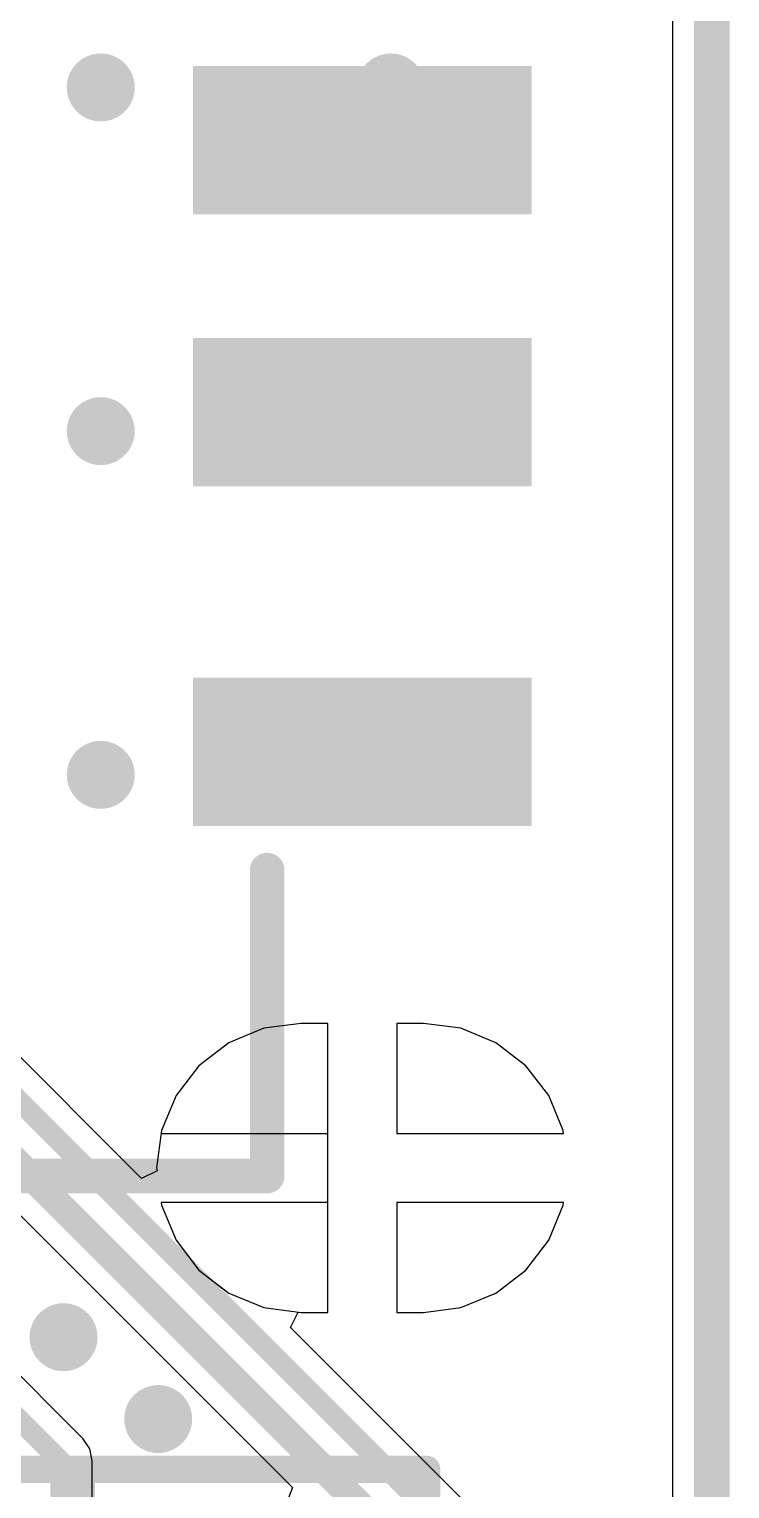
# Model space of a CAD drawing. Header units: millimetres. Extents: x 6.03 to 8.53, y 10.22 to 11.81.
# Drawn here: x 8.3228 to 8.5257, y 11.1117 to 11.5345 of the extents above; entities that cross this region are included whole.
import ezdxf

# ---------------------------------------------------------------- set-up
doc = ezdxf.new("R2010")
doc.units = ezdxf.units.MM
doc.header["$MEASUREMENT"] = 0
for name, color, linetype in [('BottomLayer', 5, 'Continuous'), ('BottomOverlay', 54, 'Continuous'), ('KeepOutLayer', 6, 'Continuous'), ('MultiLayer', 9, 'Continuous'), ('TopLayer', 1, 'Continuous'), ('TopOverlay', 2, 'Continuous'), ('TopPaste', 8, 'Continuous'), ('TopSolder', 216, 'Continuous')]:
    doc.layers.add(name, color=color, linetype=linetype)

# ---------------------------------------------------------------- blocks, each defined once
blk = doc.blocks.new('CM4_2_B_4')
at = {"layer": 'BottomOverlay', "const_width": 0.01}
blk.add_lwpolyline([(-1.18031, 0.66929), (-1.18031, -0.66871)], dxfattribs=at)
blk = doc.blocks.new('USB_SSOP_4_20')
at = {"layer": 'TopLayer'}
for points in [[(-0.11798, -0.11642), (-0.15298, -0.11642), (-0.11798, -0.20642), (-0.15298, -0.20642)], [(-0.01956, -0.11642), (-0.05456, -0.11642), (-0.01956, -0.20642), (-0.05456, -0.20642)], [(0.05919, -0.11642), (0.02419, -0.11642), (0.05919, -0.20642), (0.02419, -0.20642)]]:
    blk.add_solid(points, dxfattribs=at)
at = {"layer": 'TopOverlay', "const_width": 0.01}
for points in [[(-0.25831, -0.13386), (-0.25831, 0.09484)], [(-0.16969, -0.13386), (-0.25831, -0.13386)]]:
    blk.add_lwpolyline(points, dxfattribs=at)
at = {"layer": 'TopOverlay', "const_width": 0.005}
for points in [[(-0.26081, -0.13386, 1), (-0.25581, -0.13386, 1)], [(-0.26081, -0.13386, 1), (-0.25581, -0.13386, 1)], [(-0.17219, -0.13386, 1), (-0.16719, -0.13386, 1)]]:
    blk.add_lwpolyline(points, format="xyb", close=True, dxfattribs=at)
at = {"layer": 'TopPaste'}
for points in [[(-0.11798, -0.11642), (-0.15298, -0.11642), (-0.11798, -0.20642), (-0.15298, -0.20642)], [(-0.01956, -0.11642), (-0.05456, -0.11642), (-0.01956, -0.20642), (-0.05456, -0.20642)], [(0.05919, -0.11642), (0.02419, -0.11642), (0.05919, -0.20642), (0.02419, -0.20642)]]:
    blk.add_solid(points, dxfattribs=at)
at = {"layer": 'TopSolder'}
for points in [[(-0.11398, -0.11242), (-0.15698, -0.11242), (-0.11398, -0.21042), (-0.15698, -0.21042)], [(-0.01556, -0.11242), (-0.05856, -0.11242), (-0.01556, -0.21042), (-0.05856, -0.21042)], [(0.06319, -0.11242), (0.02019, -0.11242), (0.06319, -0.21042), (0.02019, -0.21042)]]:
    blk.add_solid(points, dxfattribs=at)
blk = doc.blocks.new('H______20X2_24')
at = {"layer": 'TopOverlay', "const_width": 0.00787}
for points in [[(-0.1, 1), (0, 1)], [(-0.1, 1), (-0.1, -1)], [(-0.1, 0.9), (0, 0.9)]]:
    blk.add_lwpolyline(points, dxfattribs=at)
at = {"layer": 'TopOverlay', "const_width": 0.00394}
for points in [[(-0.10197, 1, 1), (-0.09803, 1, 1)], [(-0.10197, 1, 1), (-0.09803, 1, 1)], [(-0.10197, 0.9, 1), (-0.09803, 0.9, 1)]]:
    blk.add_lwpolyline(points, format="xyb", close=True, dxfattribs=at)

msp = doc.modelspace()

# ---------------------------------------------------------------- linework, layer by layer
at = {"layer": 'BottomLayer'}
for p, q in [((8.5091, 11.68646), (8.5091, 10.35301)), ((8.35535, 11.2016), (8.28664, 11.27031)), ((8.39074, 11.24511), (8.38065, 11.24092)), ((8.40157, 11.24653), (8.39074, 11.24511)), ((8.40929, 11.24653), (8.40157, 11.24653)), ((8.40929, 11.20468), (8.40929, 11.24653)), ((8.43701, 11.24653), (8.42929, 11.24653)), ((8.42929, 11.24653), (8.42929, 11.21468)), ((8.44784, 11.24511), (8.43701, 11.24653)), ((8.45794, 11.24092), (8.44784, 11.24511)), ((8.38065, 11.24092), (8.37198, 11.23427)), ((8.4666, 11.23427), (8.45794, 11.24092)), ((8.37198, 11.23427), (8.36533, 11.2256)), ((8.47325, 11.2256), (8.4666, 11.23427)), ((8.36533, 11.2256), (8.36115, 11.21551)), ((8.47744, 11.21551), (8.47325, 11.2256)), ((8.36115, 11.21551), (8.35972, 11.20468)), ((8.47755, 11.21468), (8.47744, 11.21551)), ((8.42929, 11.21468), (8.47755, 11.21468)), ((8.35983, 11.20381), (8.35535, 11.2016)), ((8.35972, 11.20468), (8.35983, 11.20381)), ((8.40929, 11.16282), (8.40929, 11.20468)), ((8.31153, 11.19965), (8.3991, 11.11207)), ((8.47755, 11.19468), (8.42929, 11.19468)), ((8.42929, 11.19468), (8.42929, 11.16282)), ((8.47325, 11.18375), (8.47744, 11.19384)), ((8.47744, 11.19384), (8.47755, 11.19468)), ((8.4666, 11.17508), (8.47325, 11.18375)), ((8.33838, 11.1263), (8.28611, 11.17857)), ((8.45794, 11.16843), (8.4666, 11.17508)), ((8.44784, 11.16425), (8.45794, 11.16843)), ((8.43701, 11.16282), (8.44784, 11.16425)), ((8.3985, 11.15845), (8.40071, 11.16294)), ((8.40071, 11.16294), (8.40157, 11.16282)), ((8.40157, 11.16282), (8.40929, 11.16282)), ((8.42929, 11.16282), (8.43701, 11.16282)), ((8.4565, 11.10046), (8.3985, 11.15845)), ((8.34037, 11.12332), (8.33838, 11.1263)), ((8.34107, 11.11981), (8.34037, 11.12332)), ((8.34107, 11.04006), (8.34107, 11.11981)), ((8.3991, 11.11207), (8.39794, 11.1091))]:
    msp.add_line(p, q, dxfattribs=at)
for points, const_width in [([(8.33862, 11.51759, 1), (8.34846, 11.51759, 1)], 0.00984), ([(8.42261, 11.51759, 1), (8.43245, 11.51759, 1)], 0.00984), ([(8.33862, 11.41805, 1), (8.34846, 11.41805, 1)], 0.00984), ([(8.42261, 11.41805, 1), (8.43245, 11.41805, 1)], 0.00984), ([(8.33862, 11.31851, 1), (8.34846, 11.31851, 1)], 0.00984), ([(8.42261, 11.31851, 1), (8.43245, 11.31851, 1)], 0.00984), ([(8.32783, 11.15564, 1), (8.33768, 11.15564, 1)], 0.00984), ([(8.35523, 11.13194, 1), (8.36507, 11.13194, 1)], 0.00984), ([(8.33039, 11.11981, 1), (8.33339, 11.11981, 1)], 0.003), ([(8.33039, 11.11981, 1), (8.33339, 11.11981, 1)], 0.003)]:
    msp.add_lwpolyline(points, format="xyb", close=True, dxfattribs=dict(at, const_width=const_width))
for points, const_width in [([(8.28016, 11.26382), (8.45001, 11.09397)], 0.006), ([(8.31575, 11.20984), (8.43701, 11.08858)], 0.008), ([(8.26814, 11.18356), (8.33189, 11.11981)], 0.006), ([(8.33189, 10.93819), (8.33189, 11.11981)], 0.006)]:
    msp.add_lwpolyline(points, dxfattribs=dict(at, const_width=const_width))
at = {"layer": 'KeepOutLayer', "const_width": 0.01}
msp.add_lwpolyline([(8.52032, 10.3481), (8.52032, 11.68665)], dxfattribs=at)
at = {"layer": 'MultiLayer', "const_width": 0.00984}
for points in [[(8.33862, 11.51759, 1), (8.34846, 11.51759, 1)], [(8.42261, 11.51759, 1), (8.43245, 11.51759, 1)], [(8.33862, 11.41805, 1), (8.34846, 11.41805, 1)], [(8.42261, 11.41805, 1), (8.43245, 11.41805, 1)], [(8.33862, 11.31851, 1), (8.34846, 11.31851, 1)], [(8.42261, 11.31851, 1), (8.43245, 11.31851, 1)], [(8.32783, 11.15564, 1), (8.33768, 11.15564, 1)], [(8.35523, 11.13194, 1), (8.36507, 11.13194, 1)]]:
    msp.add_lwpolyline(points, format="xyb", close=True, dxfattribs=at)
at = {"layer": 'TopLayer'}
for p, q in [((8.5091, 11.68646), (8.5091, 10.35301)), ((8.39074, 11.24511), (8.38065, 11.24092)), ((8.40157, 11.24653), (8.39074, 11.24511)), ((8.40929, 11.24653), (8.40157, 11.24653)), ((8.40929, 11.21468), (8.40929, 11.24653)), ((8.43701, 11.24653), (8.42929, 11.24653)), ((8.42929, 11.24653), (8.42929, 11.21468)), ((8.44784, 11.24511), (8.43701, 11.24653)), ((8.45794, 11.24092), (8.44784, 11.24511)), ((8.38065, 11.24092), (8.37198, 11.23427)), ((8.4666, 11.23427), (8.45794, 11.24092)), ((8.37198, 11.23427), (8.36533, 11.2256)), ((8.47325, 11.2256), (8.4666, 11.23427)), ((8.36533, 11.2256), (8.36115, 11.21551)), ((8.47744, 11.21551), (8.47325, 11.2256)), ((8.36115, 11.21551), (8.36104, 11.21468)), ((8.47755, 11.21468), (8.47744, 11.21551)), ((8.36104, 11.21468), (8.40929, 11.21468)), ((8.42929, 11.21468), (8.47755, 11.21468)), ((8.40929, 11.19468), (8.36104, 11.19468)), ((8.36104, 11.19468), (8.36115, 11.19384)), ((8.36115, 11.19384), (8.36533, 11.18375)), ((8.40929, 11.16282), (8.40929, 11.19468)), ((8.47755, 11.19468), (8.42929, 11.19468)), ((8.42929, 11.19468), (8.42929, 11.16282)), ((8.47325, 11.18375), (8.47744, 11.19384)), ((8.47744, 11.19384), (8.47755, 11.19468)), ((8.36533, 11.18375), (8.37198, 11.17508)), ((8.4666, 11.17508), (8.47325, 11.18375)), ((8.37198, 11.17508), (8.38065, 11.16843)), ((8.45794, 11.16843), (8.4666, 11.17508)), ((8.38065, 11.16843), (8.39074, 11.16425)), ((8.44784, 11.16425), (8.45794, 11.16843)), ((8.39074, 11.16425), (8.40157, 11.16282)), ((8.43701, 11.16282), (8.44784, 11.16425)), ((8.40157, 11.16282), (8.40929, 11.16282)), ((8.42929, 11.16282), (8.43701, 11.16282))]:
    msp.add_line(p, q, dxfattribs=at)
at = {"layer": 'TopLayer', "const_width": 0.00984}
for points in [[(8.33862, 11.51759, 1), (8.34846, 11.51759, 1)], [(8.42261, 11.51759, 1), (8.43245, 11.51759, 1)], [(8.33862, 11.41805, 1), (8.34846, 11.41805, 1)], [(8.42261, 11.41805, 1), (8.43245, 11.41805, 1)], [(8.33862, 11.31851, 1), (8.34846, 11.31851, 1)], [(8.42261, 11.31851, 1), (8.43245, 11.31851, 1)], [(8.32783, 11.15564, 1), (8.33768, 11.15564, 1)], [(8.35523, 11.13194, 1), (8.36507, 11.13194, 1)]]:
    msp.add_lwpolyline(points, format="xyb", close=True, dxfattribs=at)

# ---------------------------------------------------------------- block references
for name, p, rotation in [('CM4_2_B_4', (7.34037, 11.01738), 180), ('USB_SSOP_4_20', (8.25787, 11.46063), 90), ('H______20X2_24', (7.43789, 11.01738), 270)]:
    msp.add_blockref(name, p, dxfattribs=dict(rotation=rotation))

doc.saveas('drawing.dxf')
